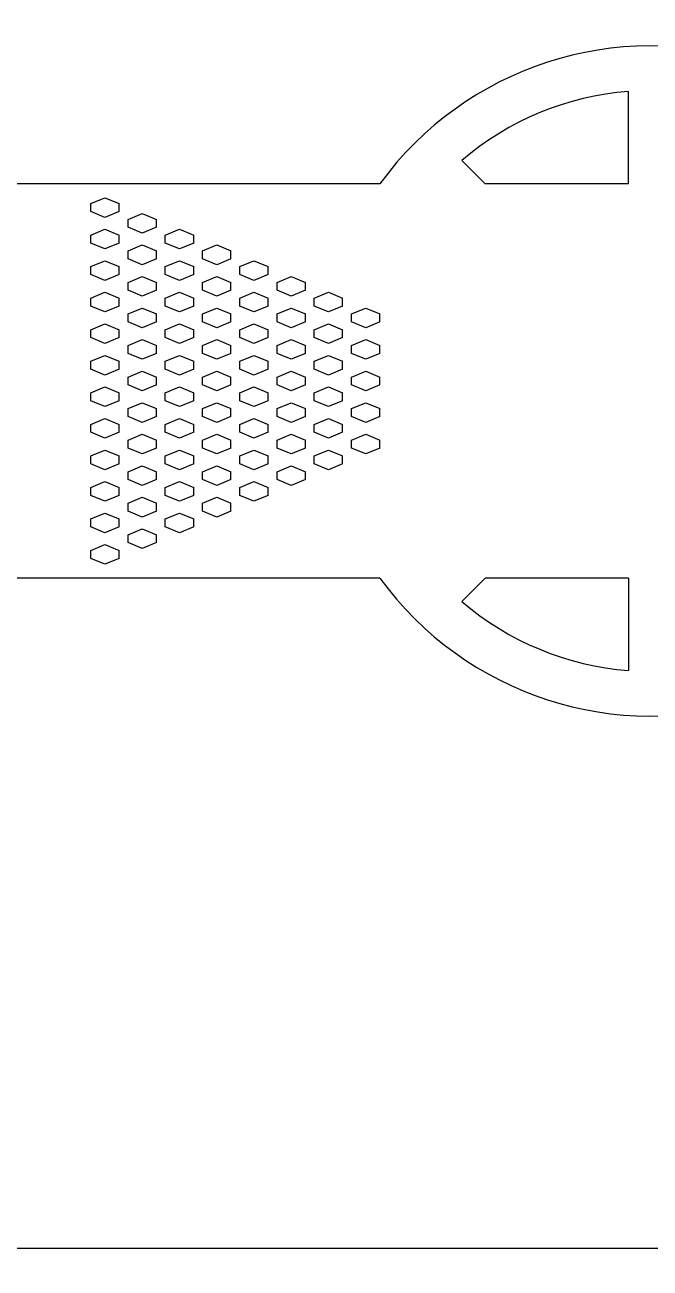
# Model space of a CAD drawing. Header units: inches. Extents: x -271009 to 5700, y -37000 to 38138.
# Drawn here: x -128875 to -127265, y 8628 to 11828 of the extents above; entities that cross this region are included whole.
import ezdxf

# ---------------------------------------------------------------- set-up
doc = ezdxf.new("R2010")
doc.units = ezdxf.units.IN
doc.header["$MEASUREMENT"] = 0

msp = doc.modelspace()

# ---------------------------------------------------------------- linework, layer by layer
for p, q in [((-127321, 11418.8), (-127321, 11656.8)), ((-127689.6, 11418.8), (-127749.9, 11479.1)), ((-127961.1, 11418.8), (-130917.5, 11418.8)), ((-127321, 11418.8), (-127689.6, 11418.8)), ((-128705.6, 11368), (-128669.1, 11383.2)), ((-128705.6, 11347.7), (-128705.6, 11368)), ((-128669.1, 11383.2), (-128632.6, 11368)), ((-128632.6, 11347.7), (-128632.6, 11368)), ((-128669.1, 11332.5), (-128705.6, 11347.7)), ((-128632.6, 11347.7), (-128669.1, 11332.5)), ((-128609.7, 11327.4), (-128573.2, 11342.6)), ((-128573.2, 11342.6), (-128536.7, 11327.4)), ((-128705.6, 11286.8), (-128669.1, 11302)), ((-128669.1, 11302), (-128632.6, 11286.8)), ((-128609.7, 11307.1), (-128609.7, 11327.4)), ((-128573.2, 11291.9), (-128609.7, 11307.1)), ((-128536.7, 11307.1), (-128573.2, 11291.9)), ((-128536.7, 11307.1), (-128536.7, 11327.4)), ((-128513.8, 11286.8), (-128477.3, 11302)), ((-128477.3, 11302), (-128440.7, 11286.8)), ((-128705.6, 11266.5), (-128705.6, 11286.8)), ((-128669.1, 11251.3), (-128705.6, 11266.5)), ((-128632.6, 11266.5), (-128669.1, 11251.3)), ((-128632.6, 11266.5), (-128632.6, 11286.8)), ((-128513.8, 11266.5), (-128513.8, 11286.8)), ((-128477.3, 11251.3), (-128513.8, 11266.5)), ((-128440.7, 11266.5), (-128477.3, 11251.3)), ((-128440.7, 11266.5), (-128440.7, 11286.8)), ((-128609.7, 11246.2), (-128573.2, 11261.4)), ((-128609.7, 11225.9), (-128609.7, 11246.2)), ((-128573.2, 11261.4), (-128536.7, 11246.2)), ((-128536.7, 11225.9), (-128536.7, 11246.2)), ((-128417.9, 11246.2), (-128381.4, 11261.4)), ((-128417.9, 11225.9), (-128417.9, 11246.2)), ((-128381.4, 11261.4), (-128344.8, 11246.2)), ((-128344.8, 11225.9), (-128344.8, 11246.2)), ((-128705.6, 11205.6), (-128669.1, 11220.8)), ((-128705.6, 11185.3), (-128705.6, 11205.6)), ((-128669.1, 11220.8), (-128632.6, 11205.6)), ((-128632.6, 11185.3), (-128632.6, 11205.6)), ((-128573.2, 11210.7), (-128609.7, 11225.9)), ((-128536.7, 11225.9), (-128573.2, 11210.7)), ((-128513.8, 11205.6), (-128477.3, 11220.8)), ((-128513.8, 11185.3), (-128513.8, 11205.6)), ((-128477.3, 11220.8), (-128440.7, 11205.6)), ((-128440.7, 11185.3), (-128440.7, 11205.6)), ((-128381.4, 11210.7), (-128417.9, 11225.9)), ((-128344.8, 11225.9), (-128381.4, 11210.7)), ((-128322, 11205.6), (-128285.4, 11220.8)), ((-128322, 11185.3), (-128322, 11205.6)), ((-128285.4, 11220.8), (-128248.9, 11205.6)), ((-128248.9, 11185.3), (-128248.9, 11205.6)), ((-128669.1, 11170.1), (-128705.6, 11185.3)), ((-128632.6, 11185.3), (-128669.1, 11170.1)), ((-128609.7, 11165), (-128573.2, 11180.2)), ((-128573.2, 11180.2), (-128536.7, 11165)), ((-128477.3, 11170.1), (-128513.8, 11185.3)), ((-128440.7, 11185.3), (-128477.3, 11170.1)), ((-128417.9, 11165), (-128381.4, 11180.2)), ((-128381.4, 11180.2), (-128344.8, 11165)), ((-128285.4, 11170.1), (-128322, 11185.3)), ((-128248.9, 11185.3), (-128285.4, 11170.1)), ((-128226.1, 11165), (-128189.5, 11180.2)), ((-128189.5, 11180.2), (-128153, 11165)), ((-128705.6, 11124.4), (-128669.1, 11139.6)), ((-128669.1, 11139.6), (-128632.6, 11124.4)), ((-128609.7, 11144.7), (-128609.7, 11165)), ((-128573.2, 11129.5), (-128609.7, 11144.7)), ((-128536.7, 11144.7), (-128573.2, 11129.5)), ((-128536.7, 11144.7), (-128536.7, 11165)), ((-128513.8, 11124.4), (-128477.3, 11139.6)), ((-128477.3, 11139.6), (-128440.7, 11124.4)), ((-128417.9, 11144.7), (-128417.9, 11165)), ((-128381.4, 11129.5), (-128417.9, 11144.7)), ((-128344.8, 11144.7), (-128381.4, 11129.5)), ((-128344.8, 11144.7), (-128344.8, 11165)), ((-128322, 11124.4), (-128285.4, 11139.6)), ((-128285.4, 11139.6), (-128248.9, 11124.4)), ((-128226.1, 11144.7), (-128226.1, 11165)), ((-128189.5, 11129.5), (-128226.1, 11144.7)), ((-128153, 11144.7), (-128189.5, 11129.5)), ((-128153, 11144.7), (-128153, 11165)), ((-128130.1, 11124.4), (-128093.6, 11139.6)), ((-128093.6, 11139.6), (-128057.1, 11124.4)), ((-128705.6, 11104.1), (-128705.6, 11124.4)), ((-128632.6, 11104.1), (-128632.6, 11124.4)), ((-128513.8, 11104.1), (-128513.8, 11124.4)), ((-128440.7, 11104.1), (-128440.7, 11124.4)), ((-128322, 11104.1), (-128322, 11124.4)), ((-128248.9, 11104.1), (-128248.9, 11124.4)), ((-128130.1, 11104.1), (-128130.1, 11124.4)), ((-128057.1, 11104.1), (-128057.1, 11124.4)), ((-128669.1, 11088.9), (-128705.6, 11104.1)), ((-128632.6, 11104.1), (-128669.1, 11088.9)), ((-128609.7, 11083.8), (-128573.2, 11099)), ((-128609.7, 11063.5), (-128609.7, 11083.8)), ((-128573.2, 11099), (-128536.7, 11083.8)), ((-128536.7, 11063.5), (-128536.7, 11083.8)), ((-128477.3, 11088.9), (-128513.8, 11104.1)), ((-128440.7, 11104.1), (-128477.3, 11088.9)), ((-128417.9, 11083.8), (-128381.4, 11099)), ((-128417.9, 11063.5), (-128417.9, 11083.8)), ((-128381.4, 11099), (-128344.8, 11083.8)), ((-128344.8, 11063.5), (-128344.8, 11083.8)), ((-128285.4, 11088.9), (-128322, 11104.1)), ((-128248.9, 11104.1), (-128285.4, 11088.9)), ((-128226.1, 11083.8), (-128189.5, 11099)), ((-128226.1, 11063.5), (-128226.1, 11083.8)), ((-128189.5, 11099), (-128153, 11083.8)), ((-128153, 11063.5), (-128153, 11083.8)), ((-128093.6, 11088.9), (-128130.1, 11104.1)), ((-128057.1, 11104.1), (-128093.6, 11088.9)), ((-128034.2, 11083.8), (-127997.7, 11099)), ((-128034.2, 11063.5), (-128034.2, 11083.8)), ((-127997.7, 11099), (-127961.1, 11083.8)), ((-127961.1, 11063.5), (-127961.1, 11083.8)), ((-128705.6, 11043.2), (-128669.1, 11058.4)), ((-128705.6, 11022.9), (-128705.6, 11043.2)), ((-128669.1, 11058.4), (-128632.6, 11043.2)), ((-128632.6, 11022.9), (-128632.6, 11043.2)), ((-128573.2, 11048.3), (-128609.7, 11063.5)), ((-128536.7, 11063.5), (-128573.2, 11048.3)), ((-128513.8, 11043.2), (-128477.3, 11058.4)), ((-128513.8, 11022.9), (-128513.8, 11043.2)), ((-128477.3, 11058.4), (-128440.7, 11043.2)), ((-128440.7, 11022.9), (-128440.7, 11043.2)), ((-128381.4, 11048.3), (-128417.9, 11063.5)), ((-128344.8, 11063.5), (-128381.4, 11048.3)), ((-128322, 11043.2), (-128285.4, 11058.4)), ((-128322, 11022.9), (-128322, 11043.2)), ((-128285.4, 11058.4), (-128248.9, 11043.2)), ((-128248.9, 11022.9), (-128248.9, 11043.2)), ((-128189.5, 11048.3), (-128226.1, 11063.5)), ((-128153, 11063.5), (-128189.5, 11048.3)), ((-128130.1, 11043.2), (-128093.6, 11058.4)), ((-128130.1, 11022.9), (-128130.1, 11043.2)), ((-128093.6, 11058.4), (-128057.1, 11043.2)), ((-128057.1, 11022.9), (-128057.1, 11043.2)), ((-127997.7, 11048.3), (-128034.2, 11063.5)), ((-127961.1, 11063.5), (-127997.7, 11048.3)), ((-128669.1, 11007.7), (-128705.6, 11022.9)), ((-128632.6, 11022.9), (-128669.1, 11007.7)), ((-128609.7, 11002.6), (-128573.2, 11017.8)), ((-128573.2, 11017.8), (-128536.7, 11002.6)), ((-128477.3, 11007.7), (-128513.8, 11022.9)), ((-128440.7, 11022.9), (-128477.3, 11007.7)), ((-128417.9, 11002.6), (-128381.4, 11017.8)), ((-128381.4, 11017.8), (-128344.8, 11002.6)), ((-128285.4, 11007.7), (-128322, 11022.9)), ((-128248.9, 11022.9), (-128285.4, 11007.7)), ((-128226.1, 11002.6), (-128189.5, 11017.8)), ((-128189.5, 11017.8), (-128153, 11002.6)), ((-128093.6, 11007.7), (-128130.1, 11022.9)), ((-128057.1, 11022.9), (-128093.6, 11007.7)), ((-128034.2, 11002.6), (-127997.7, 11017.8)), ((-127997.7, 11017.8), (-127961.1, 11002.6)), ((-128609.7, 10982.3), (-128609.7, 11002.6)), ((-128573.2, 10967.1), (-128609.7, 10982.3)), ((-128536.7, 10982.3), (-128573.2, 10967.1)), ((-128536.7, 10982.3), (-128536.7, 11002.6)), ((-128417.9, 10982.3), (-128417.9, 11002.6)), ((-128381.4, 10967.1), (-128417.9, 10982.3)), ((-128344.8, 10982.3), (-128381.4, 10967.1)), ((-128344.8, 10982.3), (-128344.8, 11002.6)), ((-128226.1, 10982.3), (-128226.1, 11002.6)), ((-128189.5, 10967.1), (-128226.1, 10982.3)), ((-128153, 10982.3), (-128189.5, 10967.1)), ((-128153, 10982.3), (-128153, 11002.6)), ((-128034.2, 10982.3), (-128034.2, 11002.6)), ((-127997.7, 10967.1), (-128034.2, 10982.3)), ((-127961.1, 10982.3), (-127997.7, 10967.1)), ((-127961.1, 10982.3), (-127961.1, 11002.6)), ((-128705.6, 10962), (-128669.1, 10977.2)), ((-128705.6, 10941.7), (-128705.6, 10962)), ((-128669.1, 10977.2), (-128632.6, 10962)), ((-128632.6, 10941.7), (-128632.6, 10962)), ((-128513.8, 10962), (-128477.3, 10977.2)), ((-128513.8, 10941.7), (-128513.8, 10962)), ((-128477.3, 10977.2), (-128440.7, 10962)), ((-128440.7, 10941.7), (-128440.7, 10962)), ((-128322, 10962), (-128285.4, 10977.2)), ((-128322, 10941.7), (-128322, 10962)), ((-128285.4, 10977.2), (-128248.9, 10962)), ((-128248.9, 10941.7), (-128248.9, 10962)), ((-128130.1, 10962), (-128093.6, 10977.2)), ((-128130.1, 10941.7), (-128130.1, 10962)), ((-128093.6, 10977.2), (-128057.1, 10962)), ((-128057.1, 10941.7), (-128057.1, 10962)), ((-128669.1, 10926.5), (-128705.6, 10941.7)), ((-128632.6, 10941.7), (-128669.1, 10926.5)), ((-128609.7, 10921.4), (-128573.2, 10936.6)), ((-128609.7, 10901.1), (-128609.7, 10921.4)), ((-128573.2, 10936.6), (-128536.7, 10921.4)), ((-128536.7, 10901.1), (-128536.7, 10921.4)), ((-128477.3, 10926.5), (-128513.8, 10941.7)), ((-128440.7, 10941.7), (-128477.3, 10926.5)), ((-128417.9, 10921.4), (-128381.4, 10936.6)), ((-128417.9, 10901.1), (-128417.9, 10921.4)), ((-128381.4, 10936.6), (-128344.8, 10921.4)), ((-128344.8, 10901.1), (-128344.8, 10921.4)), ((-128285.4, 10926.5), (-128322, 10941.7)), ((-128248.9, 10941.7), (-128285.4, 10926.5)), ((-128226.1, 10921.4), (-128189.5, 10936.6)), ((-128226.1, 10901.1), (-128226.1, 10921.4)), ((-128189.5, 10936.6), (-128153, 10921.4)), ((-128153, 10901.1), (-128153, 10921.4)), ((-128093.6, 10926.5), (-128130.1, 10941.7)), ((-128057.1, 10941.7), (-128093.6, 10926.5)), ((-128034.2, 10921.4), (-127997.7, 10936.6)), ((-128034.2, 10901.1), (-128034.2, 10921.4)), ((-127997.7, 10936.6), (-127961.1, 10921.4)), ((-127961.1, 10901.1), (-127961.1, 10921.4)), ((-128705.6, 10880.8), (-128669.1, 10896)), ((-128669.1, 10896), (-128632.6, 10880.8)), ((-128573.2, 10885.9), (-128609.7, 10901.1)), ((-128536.7, 10901.1), (-128573.2, 10885.9)), ((-128513.8, 10880.8), (-128477.3, 10896)), ((-128477.3, 10896), (-128440.7, 10880.8)), ((-128381.4, 10885.9), (-128417.9, 10901.1)), ((-128344.8, 10901.1), (-128381.4, 10885.9)), ((-128322, 10880.8), (-128285.4, 10896)), ((-128285.4, 10896), (-128248.9, 10880.8)), ((-128189.5, 10885.9), (-128226.1, 10901.1)), ((-128153, 10901.1), (-128189.5, 10885.9)), ((-128130.1, 10880.8), (-128093.6, 10896)), ((-128093.6, 10896), (-128057.1, 10880.8)), ((-127997.7, 10885.9), (-128034.2, 10901.1)), ((-127961.1, 10901.1), (-127997.7, 10885.9)), ((-128705.6, 10860.5), (-128705.6, 10880.8)), ((-128669.1, 10845.3), (-128705.6, 10860.5)), ((-128632.6, 10860.5), (-128669.1, 10845.3)), ((-128632.6, 10860.5), (-128632.6, 10880.8)), ((-128609.7, 10840.2), (-128573.2, 10855.4)), ((-128573.2, 10855.4), (-128536.7, 10840.2)), ((-128513.8, 10860.5), (-128513.8, 10880.8)), ((-128477.3, 10845.3), (-128513.8, 10860.5)), ((-128440.7, 10860.5), (-128477.3, 10845.3)), ((-128440.7, 10860.5), (-128440.7, 10880.8)), ((-128417.9, 10840.2), (-128381.4, 10855.4)), ((-128381.4, 10855.4), (-128344.8, 10840.2)), ((-128322, 10860.5), (-128322, 10880.8)), ((-128285.4, 10845.3), (-128322, 10860.5)), ((-128248.9, 10860.5), (-128285.4, 10845.3)), ((-128248.9, 10860.5), (-128248.9, 10880.8)), ((-128226.1, 10840.2), (-128189.5, 10855.4)), ((-128189.5, 10855.4), (-128153, 10840.2)), ((-128130.1, 10860.5), (-128130.1, 10880.8)), ((-128093.6, 10845.3), (-128130.1, 10860.5)), ((-128057.1, 10860.5), (-128093.6, 10845.3)), ((-128057.1, 10860.5), (-128057.1, 10880.8)), ((-128034.2, 10840.2), (-127997.7, 10855.4)), ((-127997.7, 10855.4), (-127961.1, 10840.2)), ((-128609.7, 10819.9), (-128609.7, 10840.2)), ((-128573.2, 10804.7), (-128609.7, 10819.9)), ((-128536.7, 10819.9), (-128573.2, 10804.7)), ((-128536.7, 10819.9), (-128536.7, 10840.2)), ((-128417.9, 10819.9), (-128417.9, 10840.2)), ((-128381.4, 10804.7), (-128417.9, 10819.9)), ((-128344.8, 10819.9), (-128381.4, 10804.7)), ((-128344.8, 10819.9), (-128344.8, 10840.2)), ((-128226.1, 10819.9), (-128226.1, 10840.2)), ((-128189.5, 10804.7), (-128226.1, 10819.9)), ((-128153, 10819.9), (-128189.5, 10804.7)), ((-128153, 10819.9), (-128153, 10840.2)), ((-128034.2, 10819.9), (-128034.2, 10840.2)), ((-127997.7, 10804.7), (-128034.2, 10819.9)), ((-127961.1, 10819.9), (-127997.7, 10804.7)), ((-127961.1, 10819.9), (-127961.1, 10840.2)), ((-128705.6, 10799.6), (-128669.1, 10814.8)), ((-128705.6, 10779.3), (-128705.6, 10799.6)), ((-128669.1, 10814.8), (-128632.6, 10799.6)), ((-128632.6, 10779.3), (-128632.6, 10799.6)), ((-128513.8, 10799.6), (-128477.3, 10814.8)), ((-128513.8, 10779.3), (-128513.8, 10799.6)), ((-128477.3, 10814.8), (-128440.7, 10799.6)), ((-128440.7, 10779.3), (-128440.7, 10799.6)), ((-128322, 10799.6), (-128285.4, 10814.8)), ((-128322, 10779.3), (-128322, 10799.6)), ((-128285.4, 10814.8), (-128248.9, 10799.6)), ((-128248.9, 10779.3), (-128248.9, 10799.6)), ((-128130.1, 10799.6), (-128093.6, 10814.8)), ((-128130.1, 10779.3), (-128130.1, 10799.6)), ((-128093.6, 10814.8), (-128057.1, 10799.6)), ((-128057.1, 10779.3), (-128057.1, 10799.6)), ((-128669.1, 10764.1), (-128705.6, 10779.3)), ((-128632.6, 10779.3), (-128669.1, 10764.1)), ((-128609.7, 10759), (-128573.2, 10774.2)), ((-128609.7, 10738.7), (-128609.7, 10759)), ((-128573.2, 10774.2), (-128536.7, 10759)), ((-128536.7, 10738.7), (-128536.7, 10759)), ((-128477.3, 10764.1), (-128513.8, 10779.3)), ((-128440.7, 10779.3), (-128477.3, 10764.1)), ((-128417.9, 10759), (-128381.4, 10774.2)), ((-128417.9, 10738.7), (-128417.9, 10759)), ((-128381.4, 10774.2), (-128344.8, 10759)), ((-128344.8, 10738.7), (-128344.8, 10759)), ((-128285.4, 10764.1), (-128322, 10779.3)), ((-128248.9, 10779.3), (-128285.4, 10764.1)), ((-128226.1, 10759), (-128189.5, 10774.2)), ((-128226.1, 10738.7), (-128226.1, 10759)), ((-128189.5, 10774.2), (-128153, 10759)), ((-128153, 10738.7), (-128153, 10759)), ((-128093.6, 10764.1), (-128130.1, 10779.3)), ((-128057.1, 10779.3), (-128093.6, 10764.1)), ((-128034.2, 10759), (-127997.7, 10774.2)), ((-128034.2, 10738.7), (-128034.2, 10759)), ((-127997.7, 10774.2), (-127961.1, 10759)), ((-127961.1, 10738.7), (-127961.1, 10759)), ((-128705.6, 10718.4), (-128669.1, 10733.6)), ((-128669.1, 10733.6), (-128632.6, 10718.4)), ((-128573.2, 10723.5), (-128609.7, 10738.7)), ((-128536.7, 10738.7), (-128573.2, 10723.5)), ((-128513.8, 10718.4), (-128477.3, 10733.6)), ((-128477.3, 10733.6), (-128440.7, 10718.4)), ((-128381.4, 10723.5), (-128417.9, 10738.7)), ((-128344.8, 10738.7), (-128381.4, 10723.5)), ((-128322, 10718.4), (-128285.4, 10733.6)), ((-128285.4, 10733.6), (-128248.9, 10718.4)), ((-128189.5, 10723.5), (-128226.1, 10738.7)), ((-128153, 10738.7), (-128189.5, 10723.5)), ((-128130.1, 10718.4), (-128093.6, 10733.6)), ((-128093.6, 10733.6), (-128057.1, 10718.4)), ((-127997.7, 10723.5), (-128034.2, 10738.7)), ((-127961.1, 10738.7), (-127997.7, 10723.5)), ((-128705.6, 10698.1), (-128705.6, 10718.4)), ((-128669.1, 10682.9), (-128705.6, 10698.1)), ((-128632.6, 10698.1), (-128669.1, 10682.9)), ((-128632.6, 10698.1), (-128632.6, 10718.4)), ((-128609.7, 10677.8), (-128573.2, 10693)), ((-128573.2, 10693), (-128536.7, 10677.8)), ((-128513.8, 10698.1), (-128513.8, 10718.4)), ((-128477.3, 10682.9), (-128513.8, 10698.1)), ((-128440.7, 10698.1), (-128477.3, 10682.9)), ((-128440.7, 10698.1), (-128440.7, 10718.4)), ((-128417.9, 10677.8), (-128381.4, 10693)), ((-128381.4, 10693), (-128344.8, 10677.8)), ((-128322, 10698.1), (-128322, 10718.4)), ((-128285.4, 10682.9), (-128322, 10698.1)), ((-128248.9, 10698.1), (-128285.4, 10682.9)), ((-128248.9, 10698.1), (-128248.9, 10718.4)), ((-128226.1, 10677.8), (-128189.5, 10693)), ((-128189.5, 10693), (-128153, 10677.8)), ((-128130.1, 10698.1), (-128130.1, 10718.4)), ((-128093.6, 10682.9), (-128130.1, 10698.1)), ((-128057.1, 10698.1), (-128093.6, 10682.9)), ((-128057.1, 10698.1), (-128057.1, 10718.4)), ((-128609.7, 10657.5), (-128609.7, 10677.8)), ((-128536.7, 10657.5), (-128536.7, 10677.8)), ((-128417.9, 10657.5), (-128417.9, 10677.8)), ((-128344.8, 10657.5), (-128344.8, 10677.8)), ((-128226.1, 10657.5), (-128226.1, 10677.8)), ((-128153, 10657.5), (-128153, 10677.8)), ((-128705.6, 10637.2), (-128669.1, 10652.4)), ((-128705.6, 10616.9), (-128705.6, 10637.2)), ((-128669.1, 10652.4), (-128632.6, 10637.2)), ((-128632.6, 10616.9), (-128632.6, 10637.2)), ((-128573.2, 10642.3), (-128609.7, 10657.5)), ((-128536.7, 10657.5), (-128573.2, 10642.3)), ((-128513.8, 10637.2), (-128477.3, 10652.4)), ((-128513.8, 10616.9), (-128513.8, 10637.2)), ((-128477.3, 10652.4), (-128440.7, 10637.2)), ((-128440.7, 10616.9), (-128440.7, 10637.2)), ((-128381.4, 10642.3), (-128417.9, 10657.5)), ((-128344.8, 10657.5), (-128381.4, 10642.3)), ((-128322, 10637.2), (-128285.4, 10652.4)), ((-128322, 10616.9), (-128322, 10637.2)), ((-128285.4, 10652.4), (-128248.9, 10637.2)), ((-128248.9, 10616.9), (-128248.9, 10637.2)), ((-128189.5, 10642.3), (-128226.1, 10657.5)), ((-128153, 10657.5), (-128189.5, 10642.3)), ((-128669.1, 10601.7), (-128705.6, 10616.9)), ((-128632.6, 10616.9), (-128669.1, 10601.7)), ((-128609.7, 10596.6), (-128573.2, 10611.8)), ((-128609.7, 10576.3), (-128609.7, 10596.6)), ((-128573.2, 10611.8), (-128536.7, 10596.6)), ((-128536.7, 10576.3), (-128536.7, 10596.6)), ((-128477.3, 10601.7), (-128513.8, 10616.9)), ((-128440.7, 10616.9), (-128477.3, 10601.7)), ((-128417.9, 10596.6), (-128381.4, 10611.8)), ((-128417.9, 10576.3), (-128417.9, 10596.6)), ((-128381.4, 10611.8), (-128344.8, 10596.6)), ((-128344.8, 10576.3), (-128344.8, 10596.6)), ((-128285.4, 10601.7), (-128322, 10616.9)), ((-128248.9, 10616.9), (-128285.4, 10601.7)), ((-128705.6, 10556), (-128669.1, 10571.2)), ((-128669.1, 10571.2), (-128632.6, 10556)), ((-128573.2, 10561.1), (-128609.7, 10576.3)), ((-128536.7, 10576.3), (-128573.2, 10561.1)), ((-128513.8, 10556), (-128477.3, 10571.2)), ((-128477.3, 10571.2), (-128440.7, 10556)), ((-128381.4, 10561.1), (-128417.9, 10576.3)), ((-128344.8, 10576.3), (-128381.4, 10561.1)), ((-128705.6, 10535.7), (-128705.6, 10556)), ((-128669.1, 10520.5), (-128705.6, 10535.7)), ((-128632.6, 10535.7), (-128669.1, 10520.5)), ((-128632.6, 10535.7), (-128632.6, 10556)), ((-128609.7, 10515.4), (-128573.2, 10530.6)), ((-128573.2, 10530.6), (-128536.7, 10515.4)), ((-128513.8, 10535.7), (-128513.8, 10556)), ((-128477.3, 10520.5), (-128513.8, 10535.7)), ((-128440.7, 10535.7), (-128477.3, 10520.5)), ((-128440.7, 10535.7), (-128440.7, 10556)), ((-128609.7, 10495.1), (-128609.7, 10515.4)), ((-128536.7, 10495.1), (-128536.7, 10515.4)), ((-128705.6, 10474.8), (-128669.1, 10490)), ((-128705.6, 10454.5), (-128705.6, 10474.8)), ((-128669.1, 10490), (-128632.6, 10474.8)), ((-128632.6, 10454.5), (-128632.6, 10474.8)), ((-128573.2, 10479.9), (-128609.7, 10495.1)), ((-128536.7, 10495.1), (-128573.2, 10479.9)), ((-128669.1, 10439.3), (-128705.6, 10454.5)), ((-128632.6, 10454.5), (-128669.1, 10439.3)), ((-127961.1, 10403.8), (-130917.5, 10403.8)), ((-127689.6, 10403.8), (-127749.9, 10343.4)), ((-127321, 10403.8), (-127689.6, 10403.8)), ((-127321, 10403.8), (-127321, 10165.7))]:
    msp.add_line(p, q)
msp.add_lwpolyline([(-137000, 35000, 6), (-113000, 35000)], format="xyb", close=True)
msp.add_lwpolyline([(-136114.3, 17204.3), (-125050.8, 17204.3), (-125050.8, 8678.3), (-136114.3, 8678.3)], close=True)
for radius, start, end in [(862.7, 216.0319, 143.9681), (747.7, 94.4117, 130.5883), (747.7, 229.4117, 265.5883)]:
    msp.add_arc((-127263.5, 10911.3), radius, start, end)

doc.saveas('drawing.dxf')
